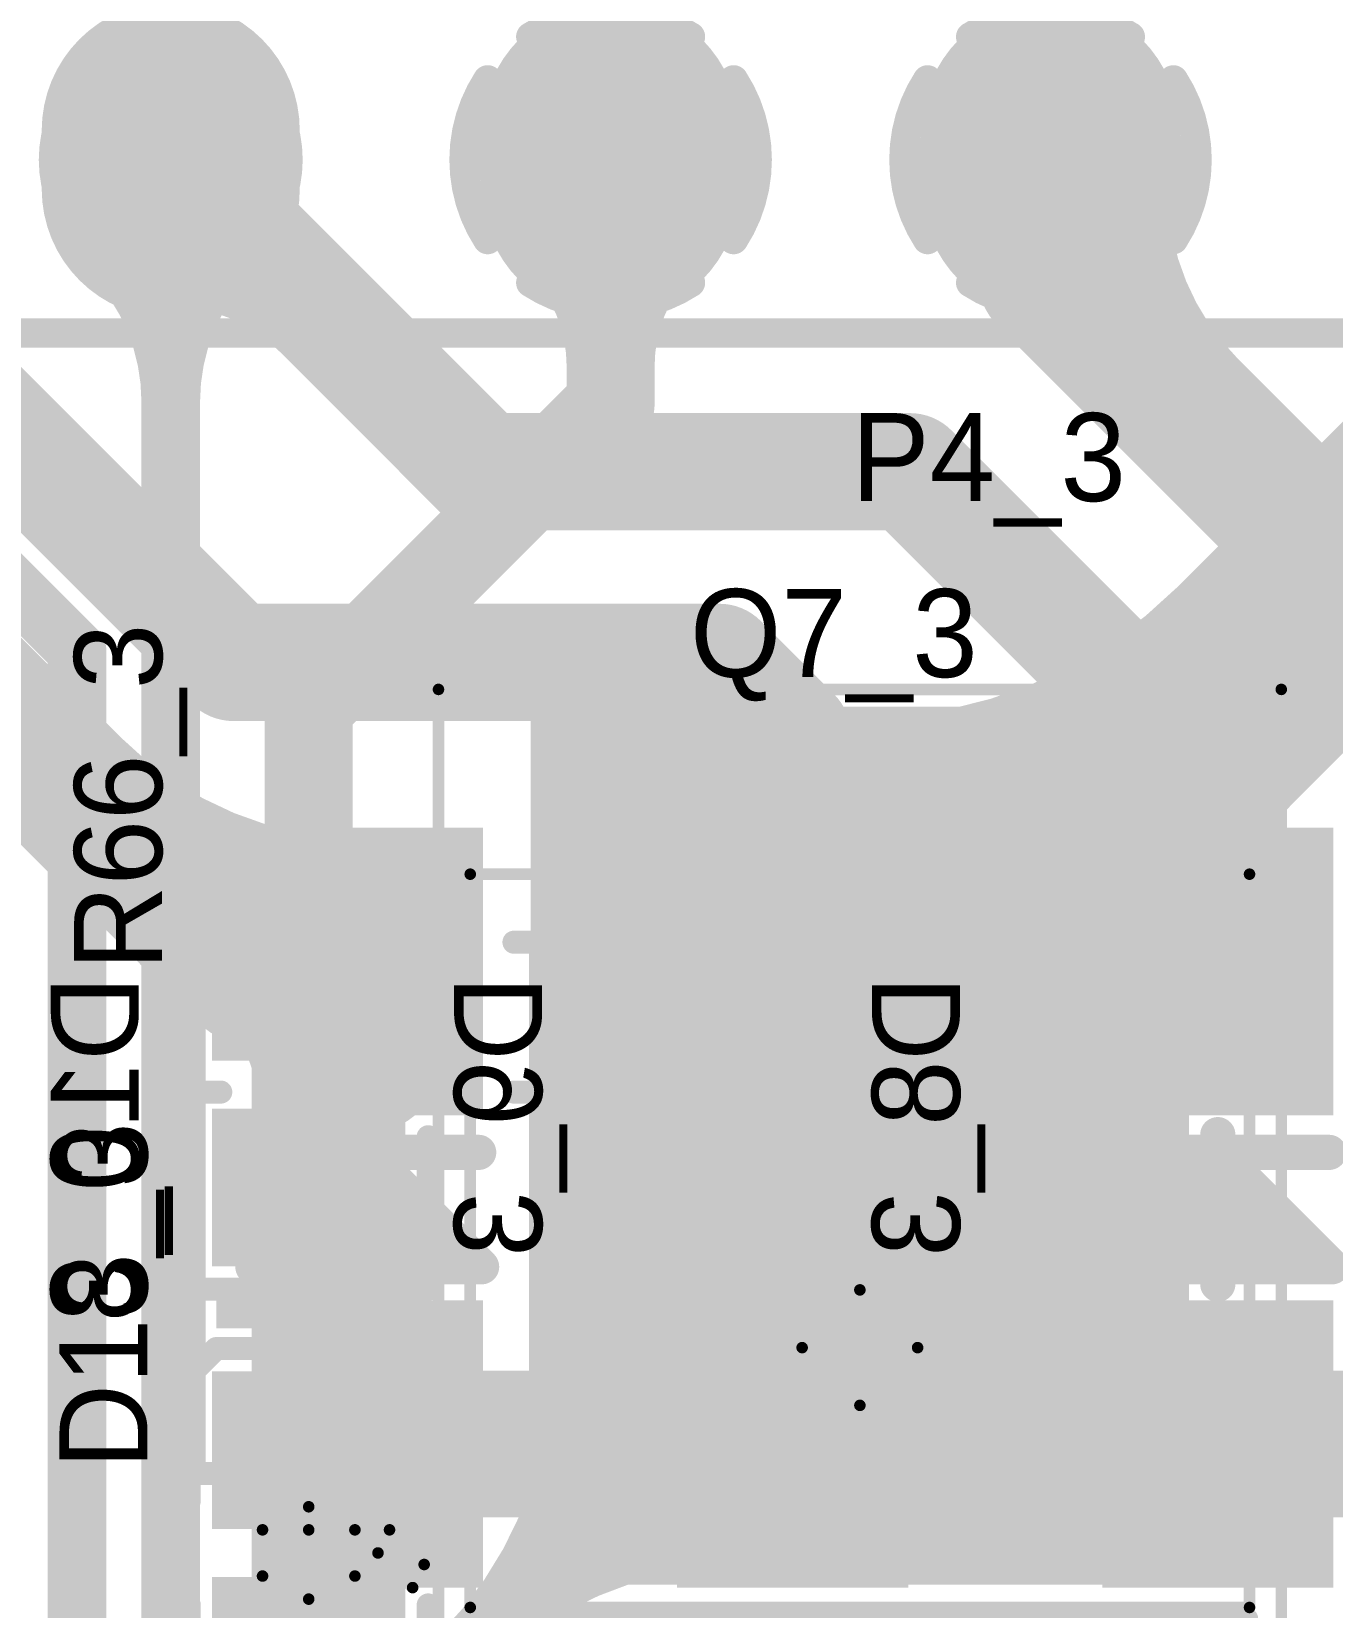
# Model space of a CAD drawing. Header units: millimetres. Extents: x 3.32 to 12.49, y 5.66 to 10.73.
# Drawn here: x 8.717 to 9.161, y 9.191 to 9.729 of the extents above; entities that cross this region are included whole.
import ezdxf

# ---------------------------------------------------------------- set-up
doc = ezdxf.new("R2010")
doc.units = ezdxf.units.MM
doc.header["$MEASUREMENT"] = 0
for name, color, linetype in [('BottomLayer', 5, 'Continuous'), ('BottomOverlay', 54, 'Continuous'), ('BottomPaste', 16, 'Continuous'), ('BottomSolder', 6, 'Continuous'), ('InternalPlane1', 76, 'Continuous'), ('InternalPlane2', 16, 'Continuous'), ('Mechanical13', 56, 'Continuous'), ('Mechanical15', 56, 'Continuous'), ('MultiLayer', 9, 'Continuous'), ('PadHoleLayer', 156, 'Continuous'), ('TopLayer', 1, 'Continuous'), ('TopOverlay', 2, 'Continuous'), ('TopPaste', 8, 'Continuous'), ('TopSolder', 216, 'Continuous')]:
    doc.layers.add(name, color=color, linetype=linetype)

# ---------------------------------------------------------------- blocks, each defined once
blk = doc.blocks.new('SMA_B_405')
at = {"layer": 'BottomLayer'}
for points in [[(-0.1161, 0.03543), (-0.2061, 0.03543), (-0.1161, -0.03543), (-0.2061, -0.03543)], [(0.045, 0.03543), (-0.045, 0.03543), (0.045, -0.03543), (-0.045, -0.03543)]]:
    blk.add_solid(points, dxfattribs=at)
at = {"layer": 'BottomOverlay'}
for points, const_width in [([(0.01, 0.05905), (-0.1711, 0.05905)], 0.00787), ([(-0.1711, 0.05), (-0.1711, 0.05905)], 0.00787), ([(-0.12, 0.05), (-0.12, 0.05905)], 0.00787), ([(0.01, 0.05), (0.01, 0.05905)], 0.00787), ([(-0.09944, -0.00004), (-0.06044, 0.03896)], 0.012), ([(-0.09944, -0.03904), (-0.09944, 0.03796)], 0.012), ([(-0.06044, -0.03904), (-0.06044, 0.03896)], 0.012), ([(-0.06548, -0.027), (-0.06548, 0.028)], 0.012), ([(-0.07048, 0.018), (-0.07048, 0.024)], 0.012), ([(-0.07948, -0.015), (-0.07948, 0.017)], 0.012), ([(-0.07448, -0.02), (-0.07448, 0.019)], 0.012), ([(-0.07048, -0.023), (-0.07048, 0.018)], 0.012), ([(-0.08686, -0.00762), (-0.08686, 0.01254)], 0.012), ([(-0.08948, -0.005), (-0.08948, 0.005)], 0.012), ([(-0.08248, -0.011), (-0.08248, 0.01)], 0.012), ([(-0.05448, 0), (-0.10548, 0)], 0.012), ([(-0.06044, -0.03904), (-0.09944, -0.00004)], 0.012), ([(-0.1711, -0.05906), (-0.1711, -0.05)], 0.00787), ([(-0.12, -0.05906), (-0.12, -0.05)], 0.00787), ([(0.01, -0.05906), (0.01, -0.05)], 0.00787), ([(0.01, -0.05906), (-0.1711, -0.05906)], 0.00787)]:
    blk.add_lwpolyline(points, dxfattribs=dict(at, const_width=const_width))
for points, const_width in [([(-0.17307, 0.05905, 1), (-0.16913, 0.05905, 1)], 0.00394), ([(-0.17307, 0.05905, 1), (-0.16913, 0.05905, 1)], 0.00394), ([(-0.12197, 0.05905, 1), (-0.11803, 0.05905, 1)], 0.00394), ([(0.00803, 0.05905, 1), (0.01197, 0.05905, 1)], 0.00394), ([(0.00803, 0.05905, 1), (0.01197, 0.05905, 1)], 0.00394), ([(-0.17307, 0.05, 1), (-0.16913, 0.05, 1)], 0.00394), ([(-0.12197, 0.05, 1), (-0.11803, 0.05, 1)], 0.00394), ([(0.00803, 0.05, 1), (0.01197, 0.05, 1)], 0.00394), ([(-0.10244, 0.03796, 1), (-0.09644, 0.03796, 1)], 0.006), ([(-0.06344, 0.03896, 1), (-0.05744, 0.03896, 1)], 0.006), ([(-0.06344, 0.03896, 1), (-0.05744, 0.03896, 1)], 0.006), ([(-0.06848, 0.028, 1), (-0.06248, 0.028, 1)], 0.006), ([(-0.07348, 0.024, 1), (-0.06748, 0.024, 1)], 0.006), ([(-0.08248, 0.017, 1), (-0.07648, 0.017, 1)], 0.006), ([(-0.07748, 0.019, 1), (-0.07148, 0.019, 1)], 0.006), ([(-0.07348, 0.018, 1), (-0.06748, 0.018, 1)], 0.006), ([(-0.07348, 0.018, 1), (-0.06748, 0.018, 1)], 0.006), ([(-0.08986, 0.01254, 1), (-0.08386, 0.01254, 1)], 0.006), ([(-0.09248, 0.005, 1), (-0.08648, 0.005, 1)], 0.006), ([(-0.08548, 0.01, 1), (-0.07948, 0.01, 1)], 0.006), ([(-0.10848, 0, 1), (-0.10248, 0, 1)], 0.006), ([(-0.10244, -0.00004, 1), (-0.09644, -0.00004, 1)], 0.006), ([(-0.10244, -0.00004, 1), (-0.09644, -0.00004, 1)], 0.006), ([(-0.05748, 0, 1), (-0.05148, 0, 1)], 0.006), ([(-0.09248, -0.005, 1), (-0.08648, -0.005, 1)], 0.006), ([(-0.08986, -0.00762, 1), (-0.08386, -0.00762, 1)], 0.006), ([(-0.08548, -0.011, 1), (-0.07948, -0.011, 1)], 0.006), ([(-0.08248, -0.015, 1), (-0.07648, -0.015, 1)], 0.006), ([(-0.07748, -0.02, 1), (-0.07148, -0.02, 1)], 0.006), ([(-0.07348, -0.023, 1), (-0.06748, -0.023, 1)], 0.006), ([(-0.06848, -0.027, 1), (-0.06248, -0.027, 1)], 0.006), ([(-0.10244, -0.03904, 1), (-0.09644, -0.03904, 1)], 0.006), ([(-0.06344, -0.03904, 1), (-0.05744, -0.03904, 1)], 0.006), ([(-0.06344, -0.03904, 1), (-0.05744, -0.03904, 1)], 0.006), ([(-0.17307, -0.05, 1), (-0.16913, -0.05, 1)], 0.00394), ([(-0.12197, -0.05, 1), (-0.11803, -0.05, 1)], 0.00394), ([(0.00803, -0.05, 1), (0.01197, -0.05, 1)], 0.00394), ([(-0.17307, -0.05906, 1), (-0.16913, -0.05906, 1)], 0.00394), ([(-0.17307, -0.05906, 1), (-0.16913, -0.05906, 1)], 0.00394), ([(-0.12197, -0.05906, 1), (-0.11803, -0.05906, 1)], 0.00394), ([(0.00803, -0.05906, 1), (0.01197, -0.05906, 1)], 0.00394), ([(0.00803, -0.05906, 1), (0.01197, -0.05906, 1)], 0.00394)]:
    blk.add_lwpolyline(points, format="xyb", close=True, dxfattribs=dict(at, const_width=const_width))
at = {"layer": 'BottomPaste'}
for points in [[(-0.1161, 0.03543), (-0.2061, 0.03543), (-0.1161, -0.03543), (-0.2061, -0.03543)], [(0.045, 0.03543), (-0.045, 0.03543), (0.045, -0.03543), (-0.045, -0.03543)]]:
    blk.add_solid(points, dxfattribs=at)
at = {"layer": 'BottomSolder'}
for points in [[(-0.1121, 0.03943), (-0.2101, 0.03943), (-0.1121, -0.03943), (-0.2101, -0.03943)], [(0.049, 0.03943), (-0.049, 0.03943), (0.049, -0.03943), (-0.049, -0.03943)]]:
    blk.add_solid(points, dxfattribs=at)
blk = doc.blocks.new('SMA_B_406')
at = {"layer": 'BottomLayer'}
for points in [[(-0.1161, 0.03543), (-0.2061, 0.03543), (-0.1161, -0.03543), (-0.2061, -0.03543)], [(0.045, 0.03543), (-0.045, 0.03543), (0.045, -0.03543), (-0.045, -0.03543)]]:
    blk.add_solid(points, dxfattribs=at)
at = {"layer": 'BottomOverlay'}
for points, const_width in [([(0.01, 0.05905), (-0.1711, 0.05905)], 0.00787), ([(-0.1711, 0.05), (-0.1711, 0.05905)], 0.00787), ([(-0.12, 0.05), (-0.12, 0.05905)], 0.00787), ([(0.01, 0.05), (0.01, 0.05905)], 0.00787), ([(-0.09944, -0.00004), (-0.06044, 0.03896)], 0.012), ([(-0.09944, -0.03904), (-0.09944, 0.03796)], 0.012), ([(-0.06044, -0.03904), (-0.06044, 0.03896)], 0.012), ([(-0.06548, -0.027), (-0.06548, 0.028)], 0.012), ([(-0.07048, 0.018), (-0.07048, 0.024)], 0.012), ([(-0.07948, -0.015), (-0.07948, 0.017)], 0.012), ([(-0.07448, -0.02), (-0.07448, 0.019)], 0.012), ([(-0.07048, -0.023), (-0.07048, 0.018)], 0.012), ([(-0.08686, -0.00762), (-0.08686, 0.01254)], 0.012), ([(-0.08948, -0.005), (-0.08948, 0.005)], 0.012), ([(-0.08248, -0.011), (-0.08248, 0.01)], 0.012), ([(-0.05448, 0), (-0.10548, 0)], 0.012), ([(-0.06044, -0.03904), (-0.09944, -0.00004)], 0.012), ([(-0.1711, -0.05906), (-0.1711, -0.05)], 0.00787), ([(-0.12, -0.05906), (-0.12, -0.05)], 0.00787), ([(0.01, -0.05906), (0.01, -0.05)], 0.00787), ([(0.01, -0.05906), (-0.1711, -0.05906)], 0.00787)]:
    blk.add_lwpolyline(points, dxfattribs=dict(at, const_width=const_width))
for points, const_width in [([(-0.17307, 0.05905, 1), (-0.16913, 0.05905, 1)], 0.00394), ([(-0.17307, 0.05905, 1), (-0.16913, 0.05905, 1)], 0.00394), ([(-0.12197, 0.05905, 1), (-0.11803, 0.05905, 1)], 0.00394), ([(0.00803, 0.05905, 1), (0.01197, 0.05905, 1)], 0.00394), ([(0.00803, 0.05905, 1), (0.01197, 0.05905, 1)], 0.00394), ([(-0.17307, 0.05, 1), (-0.16913, 0.05, 1)], 0.00394), ([(-0.12197, 0.05, 1), (-0.11803, 0.05, 1)], 0.00394), ([(0.00803, 0.05, 1), (0.01197, 0.05, 1)], 0.00394), ([(-0.10244, 0.03796, 1), (-0.09644, 0.03796, 1)], 0.006), ([(-0.06344, 0.03896, 1), (-0.05744, 0.03896, 1)], 0.006), ([(-0.06344, 0.03896, 1), (-0.05744, 0.03896, 1)], 0.006), ([(-0.06848, 0.028, 1), (-0.06248, 0.028, 1)], 0.006), ([(-0.07348, 0.024, 1), (-0.06748, 0.024, 1)], 0.006), ([(-0.08248, 0.017, 1), (-0.07648, 0.017, 1)], 0.006), ([(-0.07748, 0.019, 1), (-0.07148, 0.019, 1)], 0.006), ([(-0.07348, 0.018, 1), (-0.06748, 0.018, 1)], 0.006), ([(-0.07348, 0.018, 1), (-0.06748, 0.018, 1)], 0.006), ([(-0.08986, 0.01254, 1), (-0.08386, 0.01254, 1)], 0.006), ([(-0.09248, 0.005, 1), (-0.08648, 0.005, 1)], 0.006), ([(-0.08548, 0.01, 1), (-0.07948, 0.01, 1)], 0.006), ([(-0.10848, 0, 1), (-0.10248, 0, 1)], 0.006), ([(-0.10244, -0.00004, 1), (-0.09644, -0.00004, 1)], 0.006), ([(-0.10244, -0.00004, 1), (-0.09644, -0.00004, 1)], 0.006), ([(-0.05748, 0, 1), (-0.05148, 0, 1)], 0.006), ([(-0.09248, -0.005, 1), (-0.08648, -0.005, 1)], 0.006), ([(-0.08986, -0.00762, 1), (-0.08386, -0.00762, 1)], 0.006), ([(-0.08548, -0.011, 1), (-0.07948, -0.011, 1)], 0.006), ([(-0.08248, -0.015, 1), (-0.07648, -0.015, 1)], 0.006), ([(-0.07748, -0.02, 1), (-0.07148, -0.02, 1)], 0.006), ([(-0.07348, -0.023, 1), (-0.06748, -0.023, 1)], 0.006), ([(-0.06848, -0.027, 1), (-0.06248, -0.027, 1)], 0.006), ([(-0.10244, -0.03904, 1), (-0.09644, -0.03904, 1)], 0.006), ([(-0.06344, -0.03904, 1), (-0.05744, -0.03904, 1)], 0.006), ([(-0.06344, -0.03904, 1), (-0.05744, -0.03904, 1)], 0.006), ([(-0.17307, -0.05, 1), (-0.16913, -0.05, 1)], 0.00394), ([(-0.12197, -0.05, 1), (-0.11803, -0.05, 1)], 0.00394), ([(0.00803, -0.05, 1), (0.01197, -0.05, 1)], 0.00394), ([(-0.17307, -0.05906, 1), (-0.16913, -0.05906, 1)], 0.00394), ([(-0.17307, -0.05906, 1), (-0.16913, -0.05906, 1)], 0.00394), ([(-0.12197, -0.05906, 1), (-0.11803, -0.05906, 1)], 0.00394), ([(0.00803, -0.05906, 1), (0.01197, -0.05906, 1)], 0.00394), ([(0.00803, -0.05906, 1), (0.01197, -0.05906, 1)], 0.00394)]:
    blk.add_lwpolyline(points, format="xyb", close=True, dxfattribs=dict(at, const_width=const_width))
at = {"layer": 'BottomPaste'}
for points in [[(-0.1161, 0.03543), (-0.2061, 0.03543), (-0.1161, -0.03543), (-0.2061, -0.03543)], [(0.045, 0.03543), (-0.045, 0.03543), (0.045, -0.03543), (-0.045, -0.03543)]]:
    blk.add_solid(points, dxfattribs=at)
at = {"layer": 'BottomSolder'}
for points in [[(-0.1121, 0.03943), (-0.2101, 0.03943), (-0.1121, -0.03943), (-0.2101, -0.03943)], [(0.049, 0.03943), (-0.049, 0.03943), (0.049, -0.03943), (-0.049, -0.03943)]]:
    blk.add_solid(points, dxfattribs=at)
blk = doc.blocks.new('SMA_B_407')
at = {"layer": 'BottomLayer'}
for points in [[(-0.1161, 0.03543), (-0.2061, 0.03543), (-0.1161, -0.03543), (-0.2061, -0.03543)], [(0.045, 0.03543), (-0.045, 0.03543), (0.045, -0.03543), (-0.045, -0.03543)]]:
    blk.add_solid(points, dxfattribs=at)
at = {"layer": 'BottomOverlay'}
for points, const_width in [([(0.01, 0.05905), (-0.1711, 0.05905)], 0.00787), ([(-0.1711, 0.05), (-0.1711, 0.05905)], 0.00787), ([(-0.12, 0.05), (-0.12, 0.05905)], 0.00787), ([(0.01, 0.05), (0.01, 0.05905)], 0.00787), ([(-0.09944, -0.00004), (-0.06044, 0.03896)], 0.012), ([(-0.09944, -0.03904), (-0.09944, 0.03796)], 0.012), ([(-0.06044, -0.03904), (-0.06044, 0.03896)], 0.012), ([(-0.06548, -0.027), (-0.06548, 0.028)], 0.012), ([(-0.07048, 0.018), (-0.07048, 0.024)], 0.012), ([(-0.07948, -0.015), (-0.07948, 0.017)], 0.012), ([(-0.07448, -0.02), (-0.07448, 0.019)], 0.012), ([(-0.07048, -0.023), (-0.07048, 0.018)], 0.012), ([(-0.08686, -0.00762), (-0.08686, 0.01254)], 0.012), ([(-0.08948, -0.005), (-0.08948, 0.005)], 0.012), ([(-0.08248, -0.011), (-0.08248, 0.01)], 0.012), ([(-0.05448, 0), (-0.10548, 0)], 0.012), ([(-0.06044, -0.03904), (-0.09944, -0.00004)], 0.012), ([(-0.1711, -0.05906), (-0.1711, -0.05)], 0.00787), ([(-0.12, -0.05906), (-0.12, -0.05)], 0.00787), ([(0.01, -0.05906), (0.01, -0.05)], 0.00787), ([(0.01, -0.05906), (-0.1711, -0.05906)], 0.00787)]:
    blk.add_lwpolyline(points, dxfattribs=dict(at, const_width=const_width))
for points, const_width in [([(-0.17307, 0.05905, 1), (-0.16913, 0.05905, 1)], 0.00394), ([(-0.17307, 0.05905, 1), (-0.16913, 0.05905, 1)], 0.00394), ([(-0.12197, 0.05905, 1), (-0.11803, 0.05905, 1)], 0.00394), ([(0.00803, 0.05905, 1), (0.01197, 0.05905, 1)], 0.00394), ([(0.00803, 0.05905, 1), (0.01197, 0.05905, 1)], 0.00394), ([(-0.17307, 0.05, 1), (-0.16913, 0.05, 1)], 0.00394), ([(-0.12197, 0.05, 1), (-0.11803, 0.05, 1)], 0.00394), ([(0.00803, 0.05, 1), (0.01197, 0.05, 1)], 0.00394), ([(-0.10244, 0.03796, 1), (-0.09644, 0.03796, 1)], 0.006), ([(-0.06344, 0.03896, 1), (-0.05744, 0.03896, 1)], 0.006), ([(-0.06344, 0.03896, 1), (-0.05744, 0.03896, 1)], 0.006), ([(-0.06848, 0.028, 1), (-0.06248, 0.028, 1)], 0.006), ([(-0.07348, 0.024, 1), (-0.06748, 0.024, 1)], 0.006), ([(-0.08248, 0.017, 1), (-0.07648, 0.017, 1)], 0.006), ([(-0.07748, 0.019, 1), (-0.07148, 0.019, 1)], 0.006), ([(-0.07348, 0.018, 1), (-0.06748, 0.018, 1)], 0.006), ([(-0.07348, 0.018, 1), (-0.06748, 0.018, 1)], 0.006), ([(-0.08986, 0.01254, 1), (-0.08386, 0.01254, 1)], 0.006), ([(-0.09248, 0.005, 1), (-0.08648, 0.005, 1)], 0.006), ([(-0.08548, 0.01, 1), (-0.07948, 0.01, 1)], 0.006), ([(-0.10848, 0, 1), (-0.10248, 0, 1)], 0.006), ([(-0.10244, -0.00004, 1), (-0.09644, -0.00004, 1)], 0.006), ([(-0.10244, -0.00004, 1), (-0.09644, -0.00004, 1)], 0.006), ([(-0.05748, 0, 1), (-0.05148, 0, 1)], 0.006), ([(-0.09248, -0.005, 1), (-0.08648, -0.005, 1)], 0.006), ([(-0.08986, -0.00762, 1), (-0.08386, -0.00762, 1)], 0.006), ([(-0.08548, -0.011, 1), (-0.07948, -0.011, 1)], 0.006), ([(-0.08248, -0.015, 1), (-0.07648, -0.015, 1)], 0.006), ([(-0.07748, -0.02, 1), (-0.07148, -0.02, 1)], 0.006), ([(-0.07348, -0.023, 1), (-0.06748, -0.023, 1)], 0.006), ([(-0.06848, -0.027, 1), (-0.06248, -0.027, 1)], 0.006), ([(-0.10244, -0.03904, 1), (-0.09644, -0.03904, 1)], 0.006), ([(-0.06344, -0.03904, 1), (-0.05744, -0.03904, 1)], 0.006), ([(-0.06344, -0.03904, 1), (-0.05744, -0.03904, 1)], 0.006), ([(-0.17307, -0.05, 1), (-0.16913, -0.05, 1)], 0.00394), ([(-0.12197, -0.05, 1), (-0.11803, -0.05, 1)], 0.00394), ([(0.00803, -0.05, 1), (0.01197, -0.05, 1)], 0.00394), ([(-0.17307, -0.05906, 1), (-0.16913, -0.05906, 1)], 0.00394), ([(-0.17307, -0.05906, 1), (-0.16913, -0.05906, 1)], 0.00394), ([(-0.12197, -0.05906, 1), (-0.11803, -0.05906, 1)], 0.00394), ([(0.00803, -0.05906, 1), (0.01197, -0.05906, 1)], 0.00394), ([(0.00803, -0.05906, 1), (0.01197, -0.05906, 1)], 0.00394)]:
    blk.add_lwpolyline(points, format="xyb", close=True, dxfattribs=dict(at, const_width=const_width))
at = {"layer": 'BottomPaste'}
for points in [[(-0.1161, 0.03543), (-0.2061, 0.03543), (-0.1161, -0.03543), (-0.2061, -0.03543)], [(0.045, 0.03543), (-0.045, 0.03543), (0.045, -0.03543), (-0.045, -0.03543)]]:
    blk.add_solid(points, dxfattribs=at)
at = {"layer": 'BottomSolder'}
for points in [[(-0.1121, 0.03943), (-0.2101, 0.03943), (-0.1121, -0.03943), (-0.2101, -0.03943)], [(0.049, 0.03943), (-0.049, 0.03943), (0.049, -0.03943), (-0.049, -0.03943)]]:
    blk.add_solid(points, dxfattribs=at)
blk = doc.blocks.new('0805_LED_S1_409')
at = {"layer": 'Mechanical13', "const_width": 0.00394}
for points in [[(-0.00787, 0.02756), (0.00394, 0.03937)], [(0, 0.02362), (0.01181, 0.03543)], [(-0.00787, -0.01575), (-0.00787, 0.01575)], [(-0.00787, 0), (0.00787, 0.01575)], [(0.00787, -0.01575), (0.00787, 0.01575)], [(0.01575, 0), (-0.01575, 0)], [(0.00787, -0.01575), (-0.00787, 0)]]:
    blk.add_lwpolyline(points, dxfattribs=at)
at = {"layer": 'Mechanical13', "const_width": 0.00197}
for points in [[(0.00295, 0.03937, 1), (0.00492, 0.03937, 1)], [(0.01083, 0.03543, 1), (0.0128, 0.03543, 1)], [(-0.00886, 0.02756, 1), (-0.00689, 0.02756, 1)], [(-0.00098, 0.02362, 1), (0.00098, 0.02362, 1)], [(-0.00886, 0.01575, 1), (-0.00689, 0.01575, 1)], [(0.00689, 0.01575, 1), (0.00886, 0.01575, 1)], [(0.00689, 0.01575, 1), (0.00886, 0.01575, 1)], [(-0.01673, 0, 1), (-0.01476, 0, 1)], [(-0.00886, 0, 1), (-0.00689, 0, 1)], [(-0.00886, 0, 1), (-0.00689, 0, 1)], [(0.01476, 0, 1), (0.01673, 0, 1)], [(-0.00886, -0.01575, 1), (-0.00689, -0.01575, 1)], [(0.00689, -0.01575, 1), (0.00886, -0.01575, 1)], [(0.00689, -0.01575, 1), (0.00886, -0.01575, 1)]]:
    blk.add_lwpolyline(points, format="xyb", close=True, dxfattribs=at)
at = {"layer": 'Mechanical15', "const_width": 0.004}
for points in [[(-0.10043, 0.01969, 1), (-0.09643, 0.01969, 1)], [(0.09643, 0.01969, 1), (0.10043, 0.01969, 1)], [(0.07674, 0, 1), (0.08074, 0, 1)], [(0.11611, 0, 1), (0.12011, 0, 1)], [(-0.10043, -0.01969, 1), (-0.09643, -0.01969, 1)], [(0.09643, -0.01969, 1), (0.10043, -0.01969, 1)]]:
    blk.add_lwpolyline(points, format="xyb", close=True, dxfattribs=at)
at = {"layer": 'Mechanical15', "const_width": 0.008}
for points in [[(-0.09843, -0.01969), (-0.09843, 0.01969)], [(0.09843, -0.01969), (0.09843, 0.01969)], [(0.11811, 0), (0.07874, 0)]]:
    blk.add_lwpolyline(points, dxfattribs=at)
at = {"layer": 'TopLayer'}
for points in [[(-0.0122, 0.02894), (-0.05787, 0.02894), (-0.0122, -0.02894), (-0.05787, -0.02894)], [(0.05787, 0.02894), (0.0122, 0.02894), (0.05787, -0.02894), (0.0122, -0.02894)]]:
    blk.add_solid(points, dxfattribs=at)
at = {"layer": 'TopOverlay', "const_width": 0.00787}
for points in [[(-0.06968, 0.0315), (-0.06102, 0.04075)], [(-0.01772, 0.04075), (-0.06102, 0.04075)], [(0.06968, 0.04075), (0.01772, 0.04075)], [(0.06968, -0.04075), (0.06968, 0.04075)], [(-0.06968, -0.0315), (-0.06968, 0.0315)], [(-0.06043, -0.04075), (-0.06968, -0.0315)], [(-0.01772, -0.04075), (-0.06043, -0.04075)], [(0.06968, -0.04075), (0.01772, -0.04075)]]:
    blk.add_lwpolyline(points, dxfattribs=at)
at = {"layer": 'TopOverlay', "const_width": 0.00394}
for points in [[(-0.06299, 0.04075, 1), (-0.05906, 0.04075, 1)], [(-0.06299, 0.04075, 1), (-0.05906, 0.04075, 1)], [(-0.01969, 0.04075, 1), (-0.01575, 0.04075, 1)], [(0.01575, 0.04075, 1), (0.01969, 0.04075, 1)], [(0.06772, 0.04075, 1), (0.07165, 0.04075, 1)], [(0.06772, 0.04075, 1), (0.07165, 0.04075, 1)], [(-0.07165, 0.0315, 1), (-0.06772, 0.0315, 1)], [(-0.07165, 0.0315, 1), (-0.06772, 0.0315, 1)], [(-0.07165, -0.0315, 1), (-0.06772, -0.0315, 1)], [(-0.07165, -0.0315, 1), (-0.06772, -0.0315, 1)], [(-0.0624, -0.04075, 1), (-0.05846, -0.04075, 1)], [(-0.0624, -0.04075, 1), (-0.05846, -0.04075, 1)], [(-0.01969, -0.04075, 1), (-0.01575, -0.04075, 1)], [(0.01575, -0.04075, 1), (0.01969, -0.04075, 1)], [(0.06772, -0.04075, 1), (0.07165, -0.04075, 1)], [(0.06772, -0.04075, 1), (0.07165, -0.04075, 1)]]:
    blk.add_lwpolyline(points, format="xyb", close=True, dxfattribs=at)
at = {"layer": 'TopOverlay'}
blk.add_solid([(-0.08839, -0.0315), (-0.07657, -0.0315), (-0.08839, 0.0315), (-0.07657, 0.0315)], dxfattribs=at)
at = {"layer": 'TopPaste'}
for points in [[(-0.0122, 0.02894), (-0.05787, 0.02894), (-0.0122, -0.02894), (-0.05787, -0.02894)], [(0.05787, 0.02894), (0.0122, 0.02894), (0.05787, -0.02894), (0.0122, -0.02894)]]:
    blk.add_solid(points, dxfattribs=at)
at = {"layer": 'TopSolder'}
for points in [[(-0.0082, 0.03294), (-0.06187, 0.03294), (-0.0082, -0.03294), (-0.06187, -0.03294)], [(0.06187, 0.03294), (0.0082, 0.03294), (0.06187, -0.03294), (0.0082, -0.03294)]]:
    blk.add_solid(points, dxfattribs=at)
blk = doc.blocks.new('MC1_5_8_ST_3_81_411')
at = {"layer": 'BottomLayer', "const_width": 0.08}
for points in [[(0.3, -0.01), (0.3, 0.01)], [(0.45, -0.01), (0.45, 0.01)], [(0.6, -0.01), (0.6, 0.01)]]:
    blk.add_lwpolyline(points, dxfattribs=at)
at = {"layer": 'BottomLayer', "const_width": 0.04}
for points in [[(0.28, 0.01, 1), (0.32, 0.01, 1)], [(0.43, 0.01, 1), (0.47, 0.01, 1)], [(0.58, 0.01, 1), (0.62, 0.01, 1)], [(0.28, -0.01, 1), (0.32, -0.01, 1)], [(0.43, -0.01, 1), (0.47, -0.01, 1)], [(0.58, -0.01, 1), (0.62, -0.01, 1)]]:
    blk.add_lwpolyline(points, format="xyb", close=True, dxfattribs=at)
at = {"layer": 'BottomSolder', "const_width": 0.088}
for points in [[(0.3, -0.01), (0.3, 0.01)], [(0.45, -0.01), (0.45, 0.01)], [(0.6, -0.01), (0.6, 0.01)]]:
    blk.add_lwpolyline(points, dxfattribs=at)
at = {"layer": 'BottomSolder', "const_width": 0.044}
for points in [[(0.278, 0.01, 1), (0.322, 0.01, 1)], [(0.428, 0.01, 1), (0.472, 0.01, 1)], [(0.578, 0.01, 1), (0.622, 0.01, 1)], [(0.278, -0.01, 1), (0.322, -0.01, 1)], [(0.428, -0.01, 1), (0.472, -0.01, 1)], [(0.578, -0.01, 1), (0.622, -0.01, 1)]]:
    blk.add_lwpolyline(points, format="xyb", close=True, dxfattribs=at)
at = {"layer": 'InternalPlane1', "const_width": 0.01}
for points in [[(0.42277, 0.04193, -0.296213), (0.47723, 0.04193)], [(0.57277, 0.04193, -0.296213), (0.62723, 0.04193)], [(0.40807, -0.02723, -0.296213), (0.40807, 0.02723)], [(0.49193, 0.02723, -0.296213), (0.49193, -0.02723)], [(0.55807, -0.02723, -0.296213), (0.55807, 0.02723)], [(0.64193, 0.02723, -0.296213), (0.64193, -0.02723)], [(0.47723, -0.04193, -0.296213), (0.42277, -0.04193)], [(0.62723, -0.04193, -0.296213), (0.57277, -0.04193)]]:
    blk.add_lwpolyline(points, format="xyb", dxfattribs=at)
at = {"layer": 'InternalPlane1'}
for points, const_width in [([(0.2775, 0, 1), (0.3225, 0, 1)], 0.045), ([(0.42027, 0.04193, 1), (0.42527, 0.04193, 1)], 0.005), ([(0.47473, 0.04193, 1), (0.47973, 0.04193, 1)], 0.005), ([(0.57027, 0.04193, 1), (0.57527, 0.04193, 1)], 0.005), ([(0.62473, 0.04193, 1), (0.62973, 0.04193, 1)], 0.005), ([(0.40557, 0.02723, 1), (0.41057, 0.02723, 1)], 0.005), ([(0.48943, 0.02723, 1), (0.49443, 0.02723, 1)], 0.005), ([(0.55557, 0.02723, 1), (0.56057, 0.02723, 1)], 0.005), ([(0.63943, 0.02723, 1), (0.64443, 0.02723, 1)], 0.005), ([(0.40557, -0.02723, 1), (0.41057, -0.02723, 1)], 0.005), ([(0.48943, -0.02723, 1), (0.49443, -0.02723, 1)], 0.005), ([(0.55557, -0.02723, 1), (0.56057, -0.02723, 1)], 0.005), ([(0.63943, -0.02723, 1), (0.64443, -0.02723, 1)], 0.005), ([(0.42027, -0.04193, 1), (0.42527, -0.04193, 1)], 0.005), ([(0.47473, -0.04193, 1), (0.47973, -0.04193, 1)], 0.005), ([(0.57027, -0.04193, 1), (0.57527, -0.04193, 1)], 0.005), ([(0.62473, -0.04193, 1), (0.62973, -0.04193, 1)], 0.005)]:
    blk.add_lwpolyline(points, format="xyb", close=True, dxfattribs=dict(at, const_width=const_width))
at = {"layer": 'InternalPlane2', "const_width": 0.045}
for points in [[(0.2775, 0, 1), (0.3225, 0, 1)], [(0.4275, 0, 1), (0.4725, 0, 1)], [(0.5775, 0, 1), (0.6225, 0, 1)]]:
    blk.add_lwpolyline(points, format="xyb", close=True, dxfattribs=at)
at = {"layer": 'MultiLayer', "const_width": 0.08}
for points in [[(0.3, -0.01), (0.3, 0.01)], [(0.45, -0.01), (0.45, 0.01)], [(0.6, -0.01), (0.6, 0.01)]]:
    blk.add_lwpolyline(points, dxfattribs=at)
at = {"layer": 'MultiLayer', "const_width": 0.04}
for points in [[(0.28, 0.01, 1), (0.32, 0.01, 1)], [(0.43, 0.01, 1), (0.47, 0.01, 1)], [(0.58, 0.01, 1), (0.62, 0.01, 1)], [(0.28, -0.01, 1), (0.32, -0.01, 1)], [(0.43, -0.01, 1), (0.47, -0.01, 1)], [(0.58, -0.01, 1), (0.62, -0.01, 1)]]:
    blk.add_lwpolyline(points, format="xyb", close=True, dxfattribs=at)
at = {"layer": 'PadHoleLayer', "const_width": 0.025}
for points in [[(0.2875, 0, 1), (0.3125, 0, 1)], [(0.4375, 0, 1), (0.4625, 0, 1)], [(0.5875, 0, 1), (0.6125, 0, 1)]]:
    blk.add_lwpolyline(points, format="xyb", close=True, dxfattribs=at)
at = {"layer": 'TopLayer', "const_width": 0.08}
for points in [[(0.3, -0.01), (0.3, 0.01)], [(0.45, -0.01), (0.45, 0.01)], [(0.6, -0.01), (0.6, 0.01)]]:
    blk.add_lwpolyline(points, dxfattribs=at)
at = {"layer": 'TopLayer', "const_width": 0.04}
for points in [[(0.28, 0.01, 1), (0.32, 0.01, 1)], [(0.43, 0.01, 1), (0.47, 0.01, 1)], [(0.58, 0.01, 1), (0.62, 0.01, 1)], [(0.28, -0.01, 1), (0.32, -0.01, 1)], [(0.43, -0.01, 1), (0.47, -0.01, 1)], [(0.58, -0.01, 1), (0.62, -0.01, 1)]]:
    blk.add_lwpolyline(points, format="xyb", close=True, dxfattribs=at)
at = {"layer": 'TopOverlay', "const_width": 0.01}
blk.add_lwpolyline([(-0.10236, -0.05906), (1.15236, -0.05906)], dxfattribs=at)
at = {"layer": 'TopSolder', "const_width": 0.088}
for points in [[(0.3, -0.01), (0.3, 0.01)], [(0.45, -0.01), (0.45, 0.01)], [(0.6, -0.01), (0.6, 0.01)]]:
    blk.add_lwpolyline(points, dxfattribs=at)
at = {"layer": 'TopSolder', "const_width": 0.044}
for points in [[(0.278, 0.01, 1), (0.322, 0.01, 1)], [(0.428, 0.01, 1), (0.472, 0.01, 1)], [(0.578, 0.01, 1), (0.622, 0.01, 1)], [(0.278, -0.01, 1), (0.322, -0.01, 1)], [(0.428, -0.01, 1), (0.472, -0.01, 1)], [(0.578, -0.01, 1), (0.622, -0.01, 1)]]:
    blk.add_lwpolyline(points, format="xyb", close=True, dxfattribs=at)
blk = doc.blocks.new('TO_252AA_N_417')
at = {"layer": 'Mechanical13', "const_width": 0.00394}
for points in [[(-0.08858, 0.13287), (-0.08858, -0.13287)], [(-0.08858, 0.13287), (0.16142, 0.13287)], [(0.16142, 0.13287), (0.16142, -0.13287)], [(-0.08858, -0.13287), (0.16142, -0.13287)]]:
    blk.add_lwpolyline(points, dxfattribs=at)
at = {"layer": 'Mechanical13', "const_width": 0.00197}
for points in [[(-0.08957, 0.13287, 1), (-0.0876, 0.13287, 1)], [(-0.08957, 0.13287, 1), (-0.0876, 0.13287, 1)], [(0.16043, 0.13287, 1), (0.1624, 0.13287, 1)], [(0.16043, 0.13287, 1), (0.1624, 0.13287, 1)], [(-0.08957, -0.13287, 1), (-0.0876, -0.13287, 1)], [(-0.08957, -0.13287, 1), (-0.0876, -0.13287, 1)], [(0.16043, -0.13287, 1), (0.1624, -0.13287, 1)], [(0.16043, -0.13287, 1), (0.1624, -0.13287, 1)]]:
    blk.add_lwpolyline(points, format="xyb", close=True, dxfattribs=at)
at = {"layer": 'Mechanical15', "const_width": 0.00394}
for points in [[(-0.22441, 0.1437), (-0.22441, -0.1437)], [(-0.22441, 0.1437), (0.22441, 0.1437)], [(0.22441, 0.1437), (0.22441, -0.1437)], [(0, 0.01969), (0, -0.01969)], [(-0.01969, 0), (0.01969, 0)], [(-0.22441, -0.1437), (0.22441, -0.1437)]]:
    blk.add_lwpolyline(points, dxfattribs=at)
at = {"layer": 'Mechanical15', "const_width": 0.00197}
for points in [[(-0.22539, 0.1437, 1), (-0.22343, 0.1437, 1)], [(-0.22539, 0.1437, 1), (-0.22343, 0.1437, 1)], [(0.22343, 0.1437, 1), (0.22539, 0.1437, 1)], [(0.22343, 0.1437, 1), (0.22539, 0.1437, 1)], [(-0.00098, 0.01969, 1), (0.00098, 0.01969, 1)], [(-0.02067, 0, 1), (-0.0187, 0, 1)], [(0.0187, 0, 1), (0.02067, 0, 1)], [(-0.00098, -0.01969, 1), (0.00098, -0.01969, 1)], [(-0.22539, -0.1437, 1), (-0.22343, -0.1437, 1)], [(-0.22539, -0.1437, 1), (-0.22343, -0.1437, 1)], [(0.22343, -0.1437, 1), (0.22539, -0.1437, 1)], [(0.22343, -0.1437, 1), (0.22539, -0.1437, 1)]]:
    blk.add_lwpolyline(points, format="xyb", close=True, dxfattribs=at)
at = {"layer": 'TopLayer'}
for points in [[(-0.13976, 0.07106), (-0.13976, 0.10846), (-0.21457, 0.07106), (-0.21457, 0.10846)], [(0.21457, -0.10827), (0.21457, 0.10827), (-0.07677, -0.10827), (-0.07677, 0.10827)], [(-0.13976, -0.10846), (-0.13976, -0.07106), (-0.21457, -0.10846), (-0.21457, -0.07106)]]:
    blk.add_solid(points, dxfattribs=at)
at = {"layer": 'TopOverlay'}
for points, const_width in [([(-0.17224, 0.13012, 1), (-0.18209, 0.13012, 1)], 0.00984), ([(-0.18455, 0.13012, 1), (-0.17963, 0.13012, 1)], 0.00492), ([(-0.1747, 0.13012, 1), (-0.16978, 0.13012, 1)], 0.00492), ([(-0.09449, 0.13189, 1), (-0.09055, 0.13189, 1)], 0.00394), ([(-0.09449, -0.13189, 1), (-0.09055, -0.13189, 1)], 0.00394)]:
    blk.add_lwpolyline(points, format="xyb", close=True, dxfattribs=dict(at, const_width=const_width))
at = {"layer": 'TopOverlay', "const_width": 0.00787}
blk.add_lwpolyline([(-0.09252, 0.13189), (-0.09252, -0.13189)], dxfattribs=at)
at = {"layer": 'TopPaste'}
for points in [[(-0.13976, 0.07106), (-0.13976, 0.10846), (-0.21457, 0.07106), (-0.21457, 0.10846)], [(0.21457, -0.10827), (0.21457, 0.10827), (-0.07677, -0.10827), (-0.07677, 0.10827)], [(-0.13976, -0.10846), (-0.13976, -0.07106), (-0.21457, -0.10846), (-0.21457, -0.07106)]]:
    blk.add_solid(points, dxfattribs=at)
at = {"layer": 'TopSolder'}
for points in [[(-0.13576, 0.06706), (-0.13576, 0.11246), (-0.21857, 0.06706), (-0.21857, 0.11246)], [(0.21857, -0.11227), (0.21857, 0.11227), (-0.08077, -0.11227), (-0.08077, 0.11227)], [(-0.13576, -0.11246), (-0.13576, -0.06706), (-0.21857, -0.11246), (-0.21857, -0.06706)]]:
    blk.add_solid(points, dxfattribs=at)
blk = doc.blocks.new('0805_R_451')
at = {"layer": 'TopLayer'}
for points in [[(-0.05787, -0.02894), (-0.0122, -0.02894), (-0.05787, 0.02894), (-0.0122, 0.02894)], [(0.0122, -0.02894), (0.05787, -0.02894), (0.0122, 0.02894), (0.05787, 0.02894)]]:
    blk.add_solid(points, dxfattribs=at)
at = {"layer": 'TopOverlay', "const_width": 0.00787}
for points in [[(-0.06968, 0.04075), (-0.01772, 0.04075)], [(-0.06968, 0.04075), (-0.06968, -0.04075)], [(0.01772, 0.04075), (0.06968, 0.04075)], [(0.06968, 0.04075), (0.06968, -0.04075)], [(-0.06968, -0.04075), (-0.01772, -0.04075)], [(0.01772, -0.04075), (0.06968, -0.04075)]]:
    blk.add_lwpolyline(points, dxfattribs=at)
at = {"layer": 'TopOverlay', "const_width": 0.00394}
for points in [[(-0.07165, 0.04075, 1), (-0.06772, 0.04075, 1)], [(-0.07165, 0.04075, 1), (-0.06772, 0.04075, 1)], [(-0.01969, 0.04075, 1), (-0.01575, 0.04075, 1)], [(0.01575, 0.04075, 1), (0.01969, 0.04075, 1)], [(0.06772, 0.04075, 1), (0.07165, 0.04075, 1)], [(0.06772, 0.04075, 1), (0.07165, 0.04075, 1)], [(-0.07165, -0.04075, 1), (-0.06772, -0.04075, 1)], [(-0.07165, -0.04075, 1), (-0.06772, -0.04075, 1)], [(-0.01969, -0.04075, 1), (-0.01575, -0.04075, 1)], [(0.01575, -0.04075, 1), (0.01969, -0.04075, 1)], [(0.06772, -0.04075, 1), (0.07165, -0.04075, 1)], [(0.06772, -0.04075, 1), (0.07165, -0.04075, 1)]]:
    blk.add_lwpolyline(points, format="xyb", close=True, dxfattribs=at)
at = {"layer": 'TopPaste'}
for points in [[(-0.05787, -0.02894), (-0.0122, -0.02894), (-0.05787, 0.02894), (-0.0122, 0.02894)], [(0.0122, -0.02894), (0.05787, -0.02894), (0.0122, 0.02894), (0.05787, 0.02894)]]:
    blk.add_solid(points, dxfattribs=at)
at = {"layer": 'TopSolder'}
for points in [[(-0.06187, -0.03294), (-0.0082, -0.03294), (-0.06187, 0.03294), (-0.0082, 0.03294)], [(0.0082, -0.03294), (0.06187, -0.03294), (0.0082, 0.03294), (0.06187, 0.03294)]]:
    blk.add_solid(points, dxfattribs=at)

msp = doc.modelspace()

# ---------------------------------------------------------------- linework, layer by layer
at = {"layer": 'BottomLayer'}
for points, const_width in [([(8.76496, 9.66071), (8.76496, 9.68504)], 0.05), ([(9.06496, 9.64571), (9.06496, 9.68504)], 0.05), ([(8.61496, 9.68504), (8.78634, 9.51366)], 0.04), ([(8.76496, 9.68504), (8.87134, 9.57866)], 0.04), ([(9.06496, 9.64571), (9.23201, 9.47866)], 0.05), ([(8.87134, 9.57866), (9.01701, 9.57866)], 0.04), ([(9.01701, 9.57866), (9.12201, 9.47366)], 0.04), ([(8.64201, 9.55866), (8.7924, 9.40827)], 0.05), ([(8.78634, 9.51366), (8.95201, 9.51366)], 0.04), ([(8.95201, 9.51366), (8.97701, 9.48866)], 0.04), ([(8.97701, 9.40827), (8.97701, 9.48866)], 0.04), ([(9.12201, 9.40827), (9.12201, 9.47366)], 0.04), ([(8.7924, 9.40827), (8.83201, 9.40827)], 0.05), ([(8.83201, 9.24717), (8.97701, 9.24717)], 0.05), ([(8.97701, 9.24717), (9.12201, 9.24717)], 0.05), ([(9.12201, 9.24717), (9.21051, 9.24717)], 0.05)]:
    msp.add_lwpolyline(points, dxfattribs=dict(at, const_width=const_width))
for points, const_width in [([(8.75246, 9.68504, 1), (8.77746, 9.68504, 1)], 0.025), ([(9.05246, 9.68504, 1), (9.07746, 9.68504, 1)], 0.025), ([(8.75496, 9.68504, 1), (8.77496, 9.68504, 1)], 0.02), ([(9.06746, 9.67504, 1), (9.09246, 9.67504, 1)], 0.025), ([(8.75246, 9.66071, 1), (8.77746, 9.66071, 1)], 0.025), ([(8.75496, 9.65504, 1), (8.77496, 9.65504, 1)], 0.02), ([(9.05246, 9.64571, 1), (9.07746, 9.64571, 1)], 0.025), ([(9.05246, 9.64571, 1), (9.07746, 9.64571, 1)], 0.025), ([(8.80617, 9.63383, 1), (8.82617, 9.63383, 1)], 0.02), ([(9.09881, 9.59936, 1), (9.12381, 9.59936, 1)], 0.025), ([(8.86134, 9.57866, 1), (8.88134, 9.57866, 1)], 0.02), ([(8.86134, 9.57866, 1), (8.88134, 9.57866, 1)], 0.02), ([(9.00701, 9.57866, 1), (9.02701, 9.57866, 1)], 0.02), ([(9.00701, 9.57866, 1), (9.02701, 9.57866, 1)], 0.02), ([(8.77634, 9.51366, 1), (8.79634, 9.51366, 1)], 0.02), ([(8.77634, 9.51366, 1), (8.79634, 9.51366, 1)], 0.02), ([(8.94201, 9.51366, 1), (8.96201, 9.51366, 1)], 0.02), ([(8.94201, 9.51366, 1), (8.96201, 9.51366, 1)], 0.02), ([(8.96701, 9.48866, 1), (8.98701, 9.48866, 1)], 0.02), ([(8.96701, 9.48866, 1), (8.98701, 9.48866, 1)], 0.02), ([(8.71775, 9.47042, 1), (8.74275, 9.47042, 1)], 0.025), ([(9.11201, 9.47366, 1), (9.13201, 9.47366, 1)], 0.02), ([(9.11201, 9.47366, 1), (9.13201, 9.47366, 1)], 0.02), ([(8.96701, 9.45509, 1), (8.98701, 9.45509, 1)], 0.02), ([(8.96701, 9.45509, 1), (8.98701, 9.45509, 1)], 0.02), ([(9.11201, 9.45509, 1), (9.13201, 9.45509, 1)], 0.02), ([(9.11201, 9.45509, 1), (9.13201, 9.45509, 1)], 0.02), ([(8.81951, 9.42827, 1), (8.84451, 9.42827, 1)], 0.025), ([(8.9561, 9.42875, 1), (8.9761, 9.42875, 1)], 0.02), ([(8.97792, 9.42875, 1), (8.99792, 9.42875, 1)], 0.02), ([(9.1011, 9.42875, 1), (9.1211, 9.42875, 1)], 0.02), ([(9.12292, 9.42875, 1), (9.14292, 9.42875, 1)], 0.02), ([(8.7799, 9.40827, 1), (8.8049, 9.40827, 1)], 0.025), ([(8.7799, 9.40827, 1), (8.8049, 9.40827, 1)], 0.025), ([(8.81951, 9.40827, 1), (8.84451, 9.40827, 1)], 0.025), ([(8.96701, 9.40827, 1), (8.98701, 9.40827, 1)], 0.02), ([(9.11201, 9.40827, 1), (9.13201, 9.40827, 1)], 0.02), ([(8.80311, 9.38506, 1), (8.82811, 9.38506, 1)], 0.025), ([(8.81951, 9.37827, 1), (8.84451, 9.37827, 1)], 0.025), ([(8.81951, 9.24717, 1), (8.84451, 9.24717, 1)], 0.025), ([(8.96451, 9.24717, 1), (8.98951, 9.24717, 1)], 0.025), ([(8.96451, 9.24717, 1), (8.98951, 9.24717, 1)], 0.025), ([(9.10951, 9.24717, 1), (9.13451, 9.24717, 1)], 0.025), ([(9.10951, 9.24717, 1), (9.13451, 9.24717, 1)], 0.025)]:
    msp.add_lwpolyline(points, format="xyb", close=True, dxfattribs=dict(at, const_width=const_width))
for points, const_width in [([(9.11131, 9.59936, -0.198912), (9.07996, 9.67504)], 0.05), ([(8.76496, 9.65504, -0.198912), (8.81617, 9.63383)], 0.04), ([(8.83201, 9.42827, -0.198912), (8.73025, 9.47042)], 0.05), ([(8.97701, 9.45509, -0.198912), (8.9661, 9.42875)], 0.04), ([(8.98792, 9.42875, -0.198912), (8.97701, 9.45509)], 0.04), ([(9.12201, 9.45509, -0.198912), (9.1111, 9.42875)], 0.04), ([(9.13292, 9.42875, -0.198912), (9.12201, 9.45509)], 0.04), ([(8.83201, 9.37827, -0.198912), (8.81561, 9.38506)], 0.05)]:
    msp.add_lwpolyline(points, format="xyb", dxfattribs=dict(at, const_width=const_width))
at = {"layer": 'TopLayer'}
for points, const_width in [([(8.91496, 9.60161), (8.91496, 9.68504)], 0.03), ([(8.76496, 9.12525), (8.76496, 9.68504)], 0.02), ([(8.61496, 9.63571), (8.73301, 9.51766)], 0.02), ([(9.08196, 9.45649), (9.21496, 9.58949)], 0.08), ([(8.81201, 9.49866), (8.91496, 9.60161)], 0.03), ([(8.73301, 9.13289), (8.73301, 9.51766)], 0.02), ([(8.81201, 9.4047), (8.81201, 9.49866)], 0.03), ([(8.91996, 9.31661), (8.91996, 9.34894)], 0.02), ([(8.99996, 9.31161), (8.99996, 9.34894)], 0.02), ([(8.81201, 9.24508), (8.81201, 9.33462)], 0.02), ([(8.86335, 9.175), (8.99996, 9.31161)], 0.02)]:
    msp.add_lwpolyline(points, dxfattribs=dict(at, const_width=const_width))
for points, const_width in [([(8.90746, 9.68504, 1), (8.92246, 9.68504, 1)], 0.015), ([(8.75996, 9.68504, 1), (8.76996, 9.68504, 1)], 0.01), ([(8.88978, 9.65736, 1), (8.90478, 9.65736, 1)], 0.015), ([(8.92514, 9.65736, 1), (8.94014, 9.65736, 1)], 0.015), ([(8.73875, 9.65383, 1), (8.74875, 9.65383, 1)], 0.01), ([(8.78117, 9.65383, 1), (8.79117, 9.65383, 1)], 0.01), ([(8.90746, 9.61468, 1), (8.92246, 9.61468, 1)], 0.015), ([(8.90746, 9.61468, 1), (8.92246, 9.61468, 1)], 0.015), ([(8.75996, 9.60261, 1), (8.76996, 9.60261, 1)], 0.01), ([(8.75996, 9.60261, 1), (8.76996, 9.60261, 1)], 0.01), ([(8.90746, 9.60161, 1), (8.92246, 9.60161, 1)], 0.015), ([(8.90746, 9.60161, 1), (8.92246, 9.60161, 1)], 0.015), ([(9.11673, 9.51126, 1), (9.15673, 9.51126, 1)], 0.04), ([(8.72801, 9.51766, 1), (8.73801, 9.51766, 1)], 0.01), ([(8.72801, 9.51766, 1), (8.73801, 9.51766, 1)], 0.01), ([(9.08812, 9.48265, 1), (9.12812, 9.48265, 1)], 0.04), ([(8.80451, 9.49866, 1), (8.81951, 9.49866, 1)], 0.015), ([(8.80451, 9.49866, 1), (8.81951, 9.49866, 1)], 0.015), ([(8.97996, 9.45461, 1), (9.01996, 9.45461, 1)], 0.04), ([(9.06196, 9.45649, 1), (9.10196, 9.45649, 1)], 0.04), ([(9.04823, 9.38634, 1), (9.08823, 9.38634, 1)], 0.04), ([(8.80451, 9.4047, 1), (8.81951, 9.4047, 1)], 0.015), ([(8.91496, 9.34894, 1), (8.92496, 9.34894, 1)], 0.01), ([(8.99496, 9.34894, 1), (9.00496, 9.34894, 1)], 0.01), ([(8.80701, 9.33462, 1), (8.81701, 9.33462, 1)], 0.01), ([(8.79793, 9.32555, 1), (8.80793, 9.32555, 1)], 0.01), ([(8.81608, 9.32555, 1), (8.82608, 9.32555, 1)], 0.01), ([(8.91496, 9.31661, 1), (8.92496, 9.31661, 1)], 0.01), ([(8.99496, 9.31161, 1), (9.00496, 9.31161, 1)], 0.01), ([(8.99496, 9.31161, 1), (9.00496, 9.31161, 1)], 0.01), ([(8.80701, 9.30364, 1), (8.81701, 9.30364, 1)], 0.01), ([(8.80701, 9.30364, 1), (8.81701, 9.30364, 1)], 0.01), ([(8.9374, 9.30251, 1), (8.9474, 9.30251, 1)], 0.01), ([(8.89788, 9.29632, 1), (8.90788, 9.29632, 1)], 0.01), ([(8.91764, 9.29942, 1), (8.92764, 9.29942, 1)], 0.01), ([(8.80701, 9.27606, 1), (8.81701, 9.27606, 1)], 0.01), ([(8.80701, 9.27606, 1), (8.81701, 9.27606, 1)], 0.01), ([(8.79793, 9.25415, 1), (8.80793, 9.25415, 1)], 0.01), ([(8.81608, 9.25415, 1), (8.82608, 9.25415, 1)], 0.01), ([(8.98589, 9.25398, 1), (8.99589, 9.25398, 1)], 0.01), ([(8.80701, 9.24508, 1), (8.81701, 9.24508, 1)], 0.01), ([(8.98277, 9.23422, 1), (8.99277, 9.23422, 1)], 0.01), ([(8.91391, 9.23057, 1), (8.92391, 9.23057, 1)], 0.01), ([(8.91397, 9.23063, 1), (8.92397, 9.23063, 1)], 0.01), ([(8.97966, 9.21447, 1), (8.98966, 9.21447, 1)], 0.01), ([(8.88613, 9.20279, 1), (8.89613, 9.20279, 1)], 0.01), ([(8.88616, 9.20282, 1), (8.89616, 9.20282, 1)], 0.01), ([(8.82219, 9.18408, 1), (8.83219, 9.18408, 1)], 0.01)]:
    msp.add_lwpolyline(points, format="xyb", close=True, dxfattribs=dict(at, const_width=const_width))
for points, const_width in [([(8.89728, 9.65736, -0.198912), (8.91496, 9.61468)], 0.03), ([(8.91496, 9.61468, -0.198912), (8.93264, 9.65736)], 0.03), ([(8.74375, 9.65383, -0.198912), (8.76496, 9.60261)], 0.02), ([(8.76496, 9.60261, -0.198912), (8.78617, 9.65383)], 0.02), ([(9.13673, 9.51126, -0.198912), (8.99996, 9.45461)], 0.08), ([(9.06823, 9.38634, -0.198912), (9.10812, 9.48265)], 0.08), ([(8.80293, 9.32555, -0.198912), (8.81201, 9.30364)], 0.02), ([(8.81201, 9.30364, -0.198912), (8.82108, 9.32555)], 0.02), ([(8.9424, 9.30251, -0.23965), (8.91897, 9.23063)], 0.02), ([(8.90288, 9.29632, -0.23965), (8.86335, 9.175)], 0.02), ([(8.92264, 9.29942, -0.23965), (8.89116, 9.20282)], 0.02), ([(8.81201, 9.27606, -0.198912), (8.80293, 9.25415)], 0.02), ([(8.82108, 9.25415, -0.198912), (8.81201, 9.27606)], 0.02), ([(8.91891, 9.23057, -0.239894), (8.99089, 9.25398)], 0.02), ([(8.89113, 9.20279, -0.239894), (8.98777, 9.23422)], 0.02), ([(8.86335, 9.17501, -0.239894), (8.98466, 9.21447)], 0.02), ([(8.8491, 9.175, -0.198912), (8.82719, 9.18408)], 0.02)]:
    msp.add_lwpolyline(points, format="xyb", dxfattribs=dict(at, const_width=const_width))

# ---------------------------------------------------------------- block references
for name, p, rotation in [('MC1_5_8_ST_3_81_411', (8.46496, 9.68504), 360), ('TO_252AA_N_417', (8.99996, 9.28004), 90), ('SMA_B_407', (8.83201, 9.24717), 270), ('SMA_B_406', (8.97701, 9.24717), 270), ('SMA_B_405', (9.12201, 9.24717), 270), ('0805_R_451', (8.81201, 9.36966), 90), ('0805_LED_S1_409', (8.81201, 9.21004), 270)]:
    msp.add_blockref(name, p, dxfattribs=dict(rotation=rotation))

# ---------------------------------------------------------------- texts
at = {"layer": 'BottomOverlay', "text_generation_flag": 2}
for s, p in [('D10_3', (8.75405, 9.40689)), ('D9_3', (8.89156, 9.40689)), ('D8_3', (9.03406, 9.40689))]:
    msp.add_text(s, height=0.03, rotation=90, dxfattribs=at).set_placement(p)
at = {"layer": 'TopOverlay'}
for s, p in [('P4_3', (8.99701, 9.56866)), ('Q7_3', (8.94201, 9.50866))]:
    msp.add_text(s, height=0.03, dxfattribs=at).set_placement(p)
for s, p in [('R66_3', (8.76201, 9.40866)), ('D13_3', (8.75701, 9.23866))]:
    msp.add_text(s, height=0.03, rotation=90, dxfattribs=at).set_placement(p)

doc.saveas('drawing.dxf')
